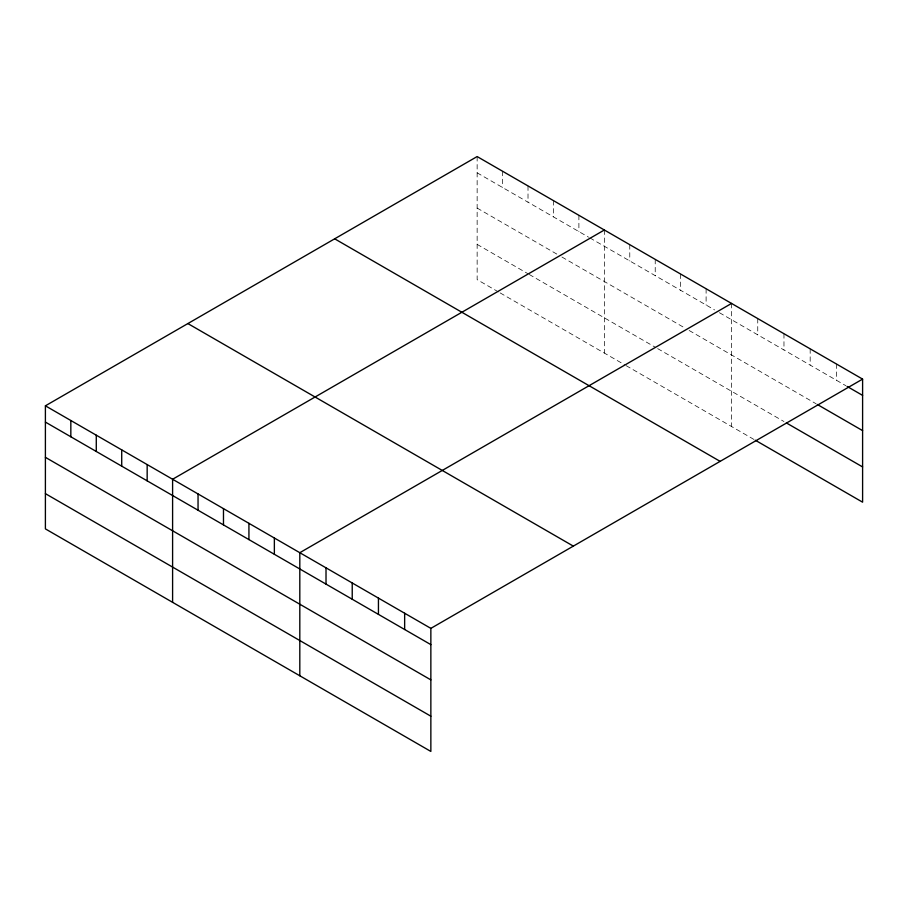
<?xml version="1.0" encoding="UTF-8"?>
<svg xmlns="http://www.w3.org/2000/svg" width="908" height="908" viewBox="0 0 908 908"><rect width="100%" height="100%" fill="white"/><g stroke="black" fill="none" stroke-linecap="round" stroke-linejoin="round"><path stroke-width="0.68" stroke-dasharray="4.54 3.41" d="M477.143 156.562L477.143 279.63L498.946 292.217M477.143 172.826L588.588 237.181M589.803 237.873L714.585 309.923M719.431 312.715L845.915 385.741M477.143 208.08L557.092 254.24M561.938 257.032L684.291 327.674M689.138 330.478L816.133 403.788M477.143 244.388L528.013 273.762M529.228 274.466L655.224 347.208M657.642 348.604L783.967 421.528M500.16 292.921L624.931 364.959M626.145 365.663L755.377 440.266M836.393 363.972L836.393 380.248M810.174 348.842L810.174 365.107M783.967 333.713L783.967 349.977M757.749 318.572L757.749 334.848M731.542 303.442L731.542 426.51M706.106 288.755L706.106 305.02M680.66 274.068L680.66 290.333M655.224 259.382L655.224 275.646M629.777 244.695L629.777 260.959M604.342 230.008L604.342 353.076M578.895 215.309L578.895 231.585M553.46 200.623L553.46 216.898M528.013 185.936L528.013 202.212M502.578 171.249L502.578 187.513"/><path stroke-width="1.36" d="M862.6 379.113L430.857 628.37L430.857 751.438L45.4 528.887L45.4 405.819L477.143 156.562L862.6 379.113L862.6 502.181L755.377 440.266M604.342 230.008L172.599 479.265L172.599 602.333M731.542 303.442L299.81 552.7L299.81 675.768M847.107 386.433L862.6 395.377M817.325 404.48L862.6 430.619M786.351 422.912L862.6 466.928M334.666 238.815L720.123 461.366M187.877 323.566L573.334 546.117M45.4 405.819L430.857 628.37M45.4 422.095L430.857 644.635M45.4 457.337L430.857 679.876M45.4 493.646L430.857 716.196M404.65 613.24L404.65 629.505M378.443 598.1L378.443 614.375M352.225 582.97L352.225 599.235M326.017 567.841L326.017 584.105M274.364 538.013L274.364 554.289M248.928 523.326L248.928 539.59M223.482 508.639L223.482 524.903M198.046 493.952L198.046 510.217M147.164 464.578L147.164 480.843M121.717 449.891L121.717 466.156M96.282 435.204L96.282 451.469M70.835 420.517L70.835 436.782"/></g></svg>
